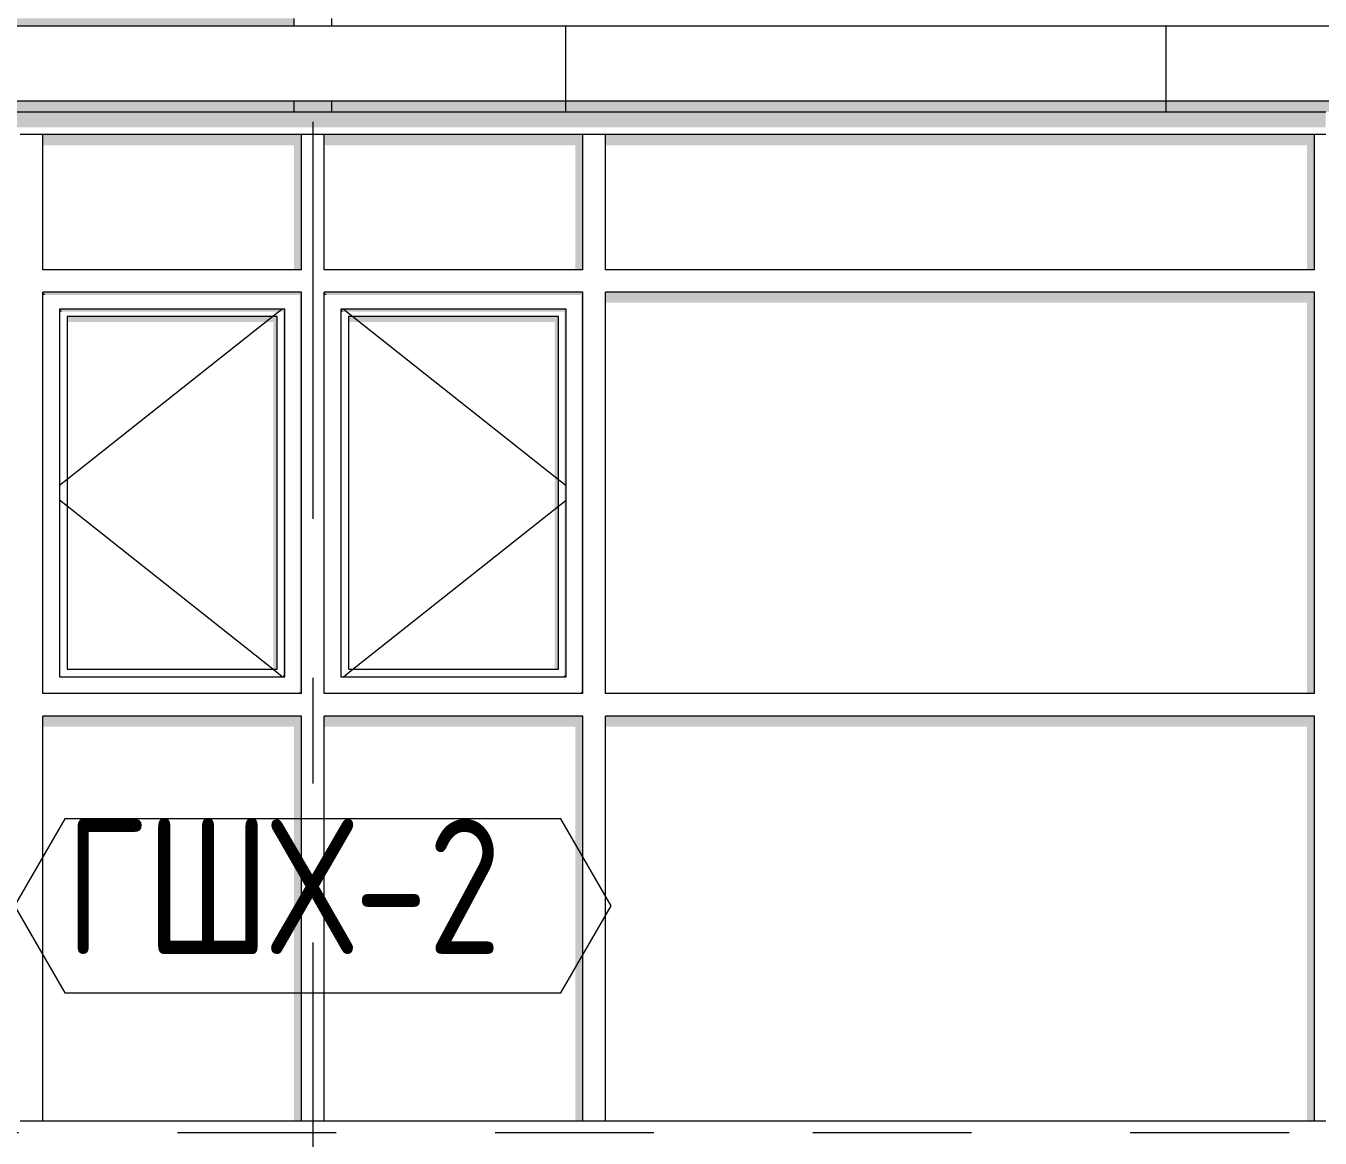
# Model space of a CAD drawing. Header units: millimetres. Extents: x 18162 to 7085488, y 72188 to 247925.
# Drawn here: x 4832675 to 4836125, y 88822 to 91787 of the extents above; entities that cross this region are included whole.
import ezdxf
from ezdxf.enums import TextEntityAlignment as Align

# ---------------------------------------------------------------- set-up
doc = ezdxf.new("R2010")
doc.units = ezdxf.units.MM
doc.header["$MEASUREMENT"] = 0
doc.linetypes.add('Dashed', pattern=[423.333333, 211.666667, -211.666667])
doc.linetypes.add('Double Dashed', pattern=[1093.611073, 529.166651, -211.666656, 141.111112, -211.666656])
for name, color, linetype in [('Finish - Wall', 7, 'Continuous'), ('Structural - Bearing', 7, 'Continuous'), ('Structural - Grid', 7, 'Continuous')]:
    doc.layers.add(name, color=color, linetype=linetype)
doc.styles.add('GENERATED_STYLE_3', font='', dxfattribs={"width": 0.8})
doc.styles.get('GENERATED_STYLE_3').set_extended_font_data('ISOCPEUR MON')
doc.dimstyles.new('GENERATED_STYLE__15', dxfattribs={"dimtxt": 440.00001, "dimasz": 228, "dimexe": 0.18, "dimexo": 150, "dimgap": 0, "dimtad": 1, "dimdec": 0, "dimzin": 0, "dimdsep": 46, "dimtxsty": 'GENERATED_STYLE_3', "dimblk": 'ARROWHEAD_2', "dimblk1": 'ARROWHEAD_2', "dimblk2": 'ARROWHEAD_2', "dimcen": 0.09, "dimclrd": 13, "dimclre": 13, "dimclrt": 13, "dimadec": 0, "dimazin": 0, "dimtfac": 1, "dimtdec": 4, "dimtmove": 0, "dimatfit": 3, "dimfxl": 1, "dimtolj": 1, "dimtzin": 0, "dimarcsym": 0})

# ---------------------------------------------------------------- blocks, each defined once
blk = doc.blocks.new('*X1822', base_point=(4860813, 82836.7))
at = {"layer": 'Structural - Bearing', "color": 7, "linetype": 'Continuous', "lineweight": 9}
for p, q in [((4834113, 91786.7), (4834113, 91586.7)), ((4835713, 91786.7), (4835713, 91586.7))]:
    blk.add_line(p, q, dxfattribs=at)
blk = doc.blocks.new('*X1982', base_point=(4860813, 82836.7))
at = {"layer": 'Structural - Bearing', "color": 8, "linetype": 'Continuous', "lineweight": 13}
for p, q in [((4834113, 91586.7), (4834113, 91556.7)), ((4835713, 91586.7), (4835713, 91556.7))]:
    blk.add_line(p, q, dxfattribs=at)
blk = doc.blocks.new('*D2094', base_point=(4860813, 82836.7))
at = {"color": 13, "linetype": 'Continuous', "lineweight": 13}
for p, q in [((4844580.9, 133286.7), (4844580.9, 133433.4)), ((4844805.9, 133286.7), (4829939.5, 133286.7)), ((4844580.9, 82736.7), (4844580.9, 133286.7))]:
    blk.add_line(p, q, dxfattribs=at)
at = {"color": 12, "linetype": 'Continuous', "lineweight": 35}
for p, q in [((4844730.9, 133200.1), (4844430.9, 133373.3)), ((4844430.9, 82823.3), (4844730.9, 82650.1))]:
    blk.add_line(p, q, dxfattribs=at)
at = {"color": 13, "lineweight": 13, "insert": (4844708.4, 107335.5), "char_height": 440, "attachment_point": 7, "rotation": 90, "style": 'GENERATED_STYLE_3'}
blk.add_mtext('\\A1;{\\pql;\\fISOCPEUR MON|b0|i0|c0|p0;\\W0.800000;50,550}', dxfattribs=at)
blk = doc.blocks.new('ARROWHEAD_2')
at = {"color": 0, "linetype": 'Continuous', "lineweight": 0}
for p, q in [((-0.378, -0.655), (0.378, 0.655)), ((0, 0), (-1, 0))]:
    blk.add_line(p, q, dxfattribs=at)
blk = doc.blocks.new('Label_85_3', base_point=(4833439.5, 89206.7))
at = {"color": 13, "linetype": 'Continuous', "lineweight": 13, "flags": 128}
blk.add_lwpolyline([(4832644.4, 89440.9), (4832778.5, 89208.7), (4834100.6, 89208.7), (4834234.7, 89440.9), (4834100.6, 89673.2), (4832778.5, 89673.2)], close=True, dxfattribs=at)
at = {"color": 13, "lineweight": 13, "insert": (4832778.5, 89672.5), "char_height": 360, "attachment_point": 1, "style": 'GENERATED_STYLE_3'}
blk.add_mtext('\\A1;{\\pql;\\pt0,253000;\\fISOCPEUR MON|b0|i0|c0|p0;\\W0.800000;ГШХ-2\\fISOCPEUR MON|b0|i0|c0|p0;\\W0.800000;\\A1{\\H.66x;\\S^  ;}\\fISOCPEUR MON|b0|i0|c0|p0;\\W0.800000;\\fISOCPEUR MON|b0|i0|c0|p0;\\W0.800000;\\A1{\\H.66x;\\S^  ;}\\fISOCPEUR MON|b0|i0|c0|p0;\\W0.800000; \\fISOCPEUR MON|b0|i0|c0|p0;\\W0.800000;\\fISOCPEUR MON|b0|i0|c0|p0;\\W0.800000;\\fISOCPEUR MON|b0|i0|c0|p0;\\W0.800000;\\fISOCPEUR MON|b0|i0|c0|p0;\\W0.800000;\\fISOCPEUR MON|b0|i0|c0|p0;\\W0.800000;\\fISOCPEUR MON|b0|i0|c0|p0;\\W0.800000;\\fISOCPEUR MON|b0|i0|c0|p0;\\W0.800000;\\fISOCPEUR MON|b0|i0|c0|p0;\\W0.800000;\\fISOCPEUR MON|b0|i0|c0|p0;\\W0.800000;\\fISOCPEUR MON|b0|i0|c0|p0;\\W0.800000;\\fISOCPEUR MON|b0|i0|c0|p0;\\W0.800000;\\fISOCPEUR MON|b0|i0|c0|p0;\\W0.800000;\\fISOCPEUR MON|b0|i0|c0|p0;\\W0.800000;\\fISOCPEUR MON|b0|i0|c0|p0;\\W0.800000;\\fISOCPEUR MON|b0|i0|c0|p0;\\W0.800000;\\fISOCPEUR MON|b0|i0|c0|p0;\\W0.800000;\\fISOCPEUR MON|b0|i0|c0|p0;\\W0.800000;\\fISOCPEUR MON|b0|i0|c0|p0;\\W0.800000;\\fISOCPEUR MON|b0|i0|c0|p0;\\W0.800000;\\fISOCPEUR MON|b0|i0|c0|p0;\\W0.800000;\\fISOCPEUR MON|b0|i0|c0|p0;\\W0.800000;\\fISOCPEUR MON|b0|i0|c0|p0;\\W0.800000;\\fISOCPEUR MON|b0|i0|c0|p0;\\W0.800000;\\fISOCPEUR MON|b0|i0|c0|p0;\\W0.800000;\\fISOCPEUR MON|b0|i0|c0|p0;\\W0.800000;\\fISOCPEUR MON|b0|i0|c0|p0;\\W0.800000;\\fISOCPEUR MON|b0|i0|c0|p0;\\W0.800000;\\fISOCPEUR MON|b0|i0|c0|p0;\\W0.800000;\\fISOCPEUR MON|b0|i0|c0|p0;\\W0.800000;\\fISOCPEUR MON|b0|i0|c0|p0;\\W0.800000;\\fISOCPEUR MON|b0|i0|c0|p0;\\W0.800000;\\fISOCPEUR MON|b0|i0|c0|p0;\\W0.800000;\\fISOCPEUR MON|b0|i0|c0|p0;\\W0.800000;\\fISOCPEUR MON|b0|i0|c0|p0;\\W0.800000;\\fISOCPEUR MON|b0|i0|c0|p0;\\W0.800000;\\fISOCPEUR MON|b0|i0|c0|p0;\\W0.800000;\\fISOCPEUR MON|b0|i0|c0|p0;\\W0.800000;\\fISOCPEUR MON|b0|i0|c0|p0;\\W0.800000;\\fISOCPEUR MON|b0|i0|c0|p0;\\W0.800000;\\fISOCPEUR MON|b0|i0|c0|p0;\\W0.800000;\\fISOCPEUR MON|b0|i0|c0|p0;\\W0.800000;\\fISOCPEUR MON|b0|i0|c0|p0;\\W0.800000;\\fISOCPEUR MON|b0|i0|c0|p0;\\W0.800000;}', dxfattribs=at)
blk = doc.blocks.new('Standard grid marker[372]_3', base_point=(4833439.5, 142836.7))
at = {"layer": 'Structural - Grid', "color": 13, "linetype": 'Double Dashed', "lineweight": 13, "ltscale": 2}
blk.add_line((4833439.5, 141836.7), (4833439.5, 80336.7), dxfattribs=at)
at = {"layer": 'Structural - Grid', "color": 13, "lineweight": 13, "style": 'GENERATED_STYLE_3'}
blk.add_attdef('AC_MarkerText_1', text='', height=500, rotation=360, dxfattribs=at).set_placement((4833439.5, 78986.7), align=Align.TOP_CENTER)

msp = doc.modelspace()

# ---------------------------------------------------------------- hatches: boundary and pattern name
at = {"layer": 'Finish - Wall', "linetype": 'Continuous', "lineweight": 0}
for points in [[(4830739.5, 91516), (4832689.5, 91516), (4832689.5, 91556.7), (4830739.5, 91556.7)], [(4832689.5, 91556.7), (4832689.5, 91516), (4833439.5, 91516), (4833439.5, 91556.7)], [(4834189.5, 91556.7), (4833439.5, 91556.7), (4833439.5, 91516), (4834189.5, 91516)], [(4834189.5, 91556.7), (4834189.5, 91516), (4836139.5, 91516), (4836139.5, 91556.7)], [(4832719.5, 91496.7), (4832719.5, 91468.4), (4833389.5, 91468.4), (4833389.5, 91136.7), (4833409.5, 91136.7), (4833409.5, 91496.7)], [(4833469.5, 91496.7), (4833469.5, 91468.4), (4834139.5, 91468.4), (4834139.5, 91136.7), (4834159.5, 91136.7), (4834159.5, 91496.7)], [(4834219.5, 91496.7), (4834219.5, 91468.4), (4836089.5, 91468.4), (4836089.5, 91136.7), (4836109.5, 91136.7), (4836109.5, 91496.7)], [(4832726.6, 91069.6), (4832719.5, 91076.7), (4832719.5, 91069.6)], [(4832719.5, 91076.7), (4832726.6, 91069.6), (4833402.4, 91069.6), (4833409.5, 91076.7)], [(4833402.4, 91069.6), (4833404.5, 91069.6), (4833404.5, 90011.7), (4833409.5, 90006.7), (4833409.5, 91076.7)], [(4833476.6, 91069.6), (4833469.5, 91076.7), (4833469.5, 91069.6)], [(4833469.5, 91076.7), (4833476.6, 91069.6), (4834152.4, 91069.6), (4834159.5, 91076.7)], [(4834152.4, 91069.6), (4834154.5, 91069.6), (4834154.5, 90011.7), (4834159.5, 90006.7), (4834159.5, 91076.7)], [(4836109.5, 91076.7), (4834219.5, 91076.7), (4834219.5, 91048.4), (4836089.5, 91048.4), (4836089.5, 90006.7), (4836109.5, 90006.7)], [(4832764.5, 91031.7), (4832764.5, 91024.6), (4832771.6, 91024.6)], [(4832764.5, 91031.7), (4832771.6, 91024.6), (4833357.4, 91024.6), (4833364.5, 91031.7)], [(4833344.5, 91011.7), (4832784.5, 91011.7), (4832784.5, 90997.5), (4833334.5, 90997.5), (4833334.5, 90071.7), (4833344.5, 90071.7)], [(4833364.5, 91031.7), (4833357.4, 91024.6), (4833359.5, 91024.6), (4833359.5, 90056.7), (4833364.5, 90051.7)], [(4833514.5, 91031.7), (4833514.5, 91024.6), (4833521.6, 91024.6)], [(4834114.5, 91031.7), (4833514.5, 91031.7), (4833521.6, 91024.6), (4834107.4, 91024.6)], [(4834094.5, 91011.7), (4833534.5, 91011.7), (4833534.5, 90997.5), (4834084.5, 90997.5), (4834084.5, 90071.7), (4834094.5, 90071.7)], [(4834114.5, 91031.7), (4834107.4, 91024.6), (4834109.5, 91024.6), (4834109.5, 90056.7), (4834114.5, 90051.7)], [(4833359.5, 90051.7), (4833364.5, 90051.7), (4833359.5, 90056.7)], [(4834109.5, 90051.7), (4834114.5, 90051.7), (4834109.5, 90056.7)], [(4833404.5, 90006.7), (4833409.5, 90006.7), (4833404.5, 90011.7)], [(4834154.5, 90011.7), (4834154.5, 90006.7), (4834159.5, 90006.7)], [(4832719.5, 89946.7), (4832719.5, 89918.4), (4833389.5, 89918.4), (4833389.5, 88866.7), (4833409.5, 88866.7), (4833409.5, 89946.7)], [(4833469.5, 89946.7), (4833469.5, 89918.4), (4834139.5, 89918.4), (4834139.5, 88866.7), (4834159.5, 88866.7), (4834159.5, 89946.7)], [(4836109.5, 89946.7), (4834219.5, 89946.7), (4834219.5, 89918.4), (4836089.5, 89918.4), (4836089.5, 88866.7), (4836109.5, 88866.7)]]:
    msp.add_hatch(color=49, dxfattribs=at).paths.add_polyline_path(points)
at = {"layer": 'Structural - Bearing', "linetype": 'Continuous', "lineweight": 0}
for points in [[(4828489.5, 92677.5), (4828589.5, 92677.5), (4828589.5, 92658.2), (4828599.5, 92658.2), (4828599.5, 91736.7), (4829839.5, 91736.7), (4829839.5, 91786.7), (4833389.5, 91786.7), (4833389.5, 91806.7), (4829889.5, 91806.7), (4829889.5, 91866.7), (4829870, 91866.7), (4829870, 94496.7), (4829889.5, 94496.7), (4829889.5, 94556.7), (4833389.5, 94556.7), (4833389.5, 94586.7), (4829839.5, 94586.7), (4829839.5, 94736.7), (4828599.5, 94736.7), (4828599.5, 93042.3), (4828589.5, 93028.2), (4828589.5, 93018.9), (4828489.5, 92877.5)], [(4828489.5, 89877.5), (4828489.5, 89677.5), (4828589.5, 89677.5), (4828589.5, 89658.2), (4828599.5, 89658.2), (4828599.5, 88786.7), (4830027.5, 88786.7), (4830027.5, 88806.7), (4829889.5, 88806.7), (4829889.5, 88866.7), (4829870, 88866.7), (4829870, 91496.7), (4829889.5, 91496.7), (4829889.5, 91556.7), (4833389.5, 91556.7), (4833389.5, 91586.7), (4829839.5, 91586.7), (4829839.5, 91736.7), (4828599.5, 91736.7), (4828599.5, 90042.3), (4828589.5, 90028.2), (4828589.5, 90018.9)], [(4833489.5, 91586.7), (4833389.5, 91586.7), (4833389.5, 91556.7), (4833439.5, 91556.7), (4833489.5, 91556.7)], [(4837039.5, 91586.7), (4833489.5, 91586.7), (4833489.5, 91556.7), (4836989.5, 91556.7), (4836989.5, 91516)]]:
    msp.add_hatch(color=49, dxfattribs=at).paths.add_polyline_path(points)
at = {"layer": 'Structural - Bearing', "linetype": 'Continuous', "lineweight": 9}
h = msp.add_hatch(dxfattribs=at)
h.set_pattern_fill('Grid_100x100_0003', style=0, pattern_type=2)
h.set_pattern_definition([(180, (4860813, 82836.7), (0, 1000), []), (90, (4860813, 82836.7), (1000, 0), [])])
h.paths.add_polyline_path([(4833489.5, 91586.7), (4833389.5, 91586.7), (4833389.5, 91556.7), (4833439.5, 91556.7), (4833489.5, 91556.7)])

# ---------------------------------------------------------------- linework, layer by layer
at = {"color": 8, "linetype": 'Dashed', "lineweight": 13, "ltscale": 2}
msp.add_line((4805138.5, 88836.7), (4846132, 88836.7), dxfattribs=at)
at = {"layer": 'Finish - Wall', "color": 7, "linetype": 'Continuous', "lineweight": 9}
for p, q in [((4832689.5, 91556.7), (4830739.5, 91556.7)), ((4833439.5, 91556.7), (4832689.5, 91556.7)), ((4834189.5, 91556.7), (4833439.5, 91556.7)), ((4836139.5, 91556.7), (4834189.5, 91556.7)), ((4832689.5, 91496.7), (4832659.5, 91496.7)), ((4832719.5, 91496.7), (4832689.5, 91496.7)), ((4833409.5, 91496.7), (4832719.5, 91496.7)), ((4832719.5, 91136.7), (4832719.5, 91496.7)), ((4833439.5, 91496.7), (4833409.5, 91496.7)), ((4833409.5, 91136.7), (4833409.5, 91496.7)), ((4833469.5, 91496.7), (4833439.5, 91496.7)), ((4834159.5, 91496.7), (4833469.5, 91496.7)), ((4833469.5, 91136.7), (4833469.5, 91496.7)), ((4834189.5, 91496.7), (4834159.5, 91496.7)), ((4834159.5, 91136.7), (4834159.5, 91496.7)), ((4834219.5, 91496.7), (4834189.5, 91496.7)), ((4836109.5, 91496.7), (4834219.5, 91496.7)), ((4834219.5, 91136.7), (4834219.5, 91496.7)), ((4836139.5, 91496.7), (4836109.5, 91496.7)), ((4836109.5, 91136.7), (4836109.5, 91496.7)), ((4833409.5, 91136.7), (4832719.5, 91136.7)), ((4834159.5, 91136.7), (4833469.5, 91136.7)), ((4836109.5, 91136.7), (4834219.5, 91136.7)), ((4832719.5, 90006.7), (4832719.5, 91076.7)), ((4833409.5, 91076.7), (4832719.5, 91076.7)), ((4833409.5, 90006.7), (4833409.5, 91076.7)), ((4833469.5, 90006.7), (4833469.5, 91076.7)), ((4834159.5, 91076.7), (4833469.5, 91076.7)), ((4834159.5, 90006.7), (4834159.5, 91076.7)), ((4834219.5, 90006.7), (4834219.5, 91076.7)), ((4836109.5, 91076.7), (4834219.5, 91076.7)), ((4836109.5, 90006.7), (4836109.5, 91076.7)), ((4832764.5, 91031.7), (4832764.5, 90051.7)), ((4833364.5, 91031.7), (4832764.5, 91031.7)), ((4833344.5, 91011.7), (4832784.5, 91011.7)), ((4833332.7, 91011.7), (4832784.5, 90577.3)), ((4832784.5, 91011.7), (4832784.5, 90071.7)), ((4833358, 91031.7), (4833332.7, 91011.7)), ((4833344.5, 90071.7), (4833344.5, 91011.7)), ((4833364.5, 90051.7), (4833364.5, 91031.7)), ((4833514.5, 91031.7), (4833514.5, 90051.7)), ((4834114.5, 91031.7), (4833514.5, 91031.7)), ((4833521.1, 91031.7), (4833546.3, 91011.7)), ((4834094.5, 91011.7), (4833534.5, 91011.7)), ((4833534.5, 91011.7), (4833534.5, 90071.7)), ((4833546.3, 91011.7), (4834094.5, 90577.3)), ((4834094.5, 90071.7), (4834094.5, 91011.7)), ((4834114.5, 90051.7), (4834114.5, 91031.7)), ((4832784.5, 90577.3), (4832764.5, 90561.5)), ((4834094.5, 90577.3), (4834114.5, 90561.5)), ((4832784.5, 90506), (4832764.5, 90521.9)), ((4833332.7, 90071.7), (4832784.5, 90506)), ((4833546.3, 90071.7), (4834094.5, 90506)), ((4834094.5, 90506), (4834114.5, 90521.9)), ((4832764.5, 90051.7), (4833364.5, 90051.7)), ((4832784.5, 90071.7), (4833344.5, 90071.7)), ((4833358, 90051.7), (4833332.7, 90071.7)), ((4833514.5, 90051.7), (4834114.5, 90051.7)), ((4833521.1, 90051.7), (4833546.3, 90071.7)), ((4833534.5, 90071.7), (4834094.5, 90071.7)), ((4833409.5, 90006.7), (4832719.5, 90006.7)), ((4834159.5, 90006.7), (4833469.5, 90006.7)), ((4836109.5, 90006.7), (4834219.5, 90006.7)), ((4832719.5, 88866.7), (4832719.5, 89946.7)), ((4833409.5, 89946.7), (4832719.5, 89946.7)), ((4833409.5, 88866.7), (4833409.5, 89946.7)), ((4833469.5, 88866.7), (4833469.5, 89946.7)), ((4834159.5, 89946.7), (4833469.5, 89946.7)), ((4834159.5, 88866.7), (4834159.5, 89946.7)), ((4834219.5, 88866.7), (4834219.5, 89946.7)), ((4836109.5, 89946.7), (4834219.5, 89946.7)), ((4836109.5, 88866.7), (4836109.5, 89946.7)), ((4832689.5, 88866.7), (4832659.5, 88866.7)), ((4832719.5, 88866.7), (4832689.5, 88866.7)), ((4833409.5, 88866.7), (4832719.5, 88866.7)), ((4833439.5, 88866.7), (4833409.5, 88866.7)), ((4833469.5, 88866.7), (4833439.5, 88866.7)), ((4834159.5, 88866.7), (4833469.5, 88866.7)), ((4834189.5, 88866.7), (4834159.5, 88866.7)), ((4834219.5, 88866.7), (4834189.5, 88866.7)), ((4836109.5, 88866.7), (4834219.5, 88866.7)), ((4836139.5, 88866.7), (4836109.5, 88866.7))]:
    msp.add_line(p, q, dxfattribs=at)
at = {"layer": 'Structural - Bearing', "color": 7, "linetype": 'Continuous', "lineweight": 13}
for p, q in [((4833389.5, 91786.7), (4833389.5, 91806.7)), ((4833489.5, 91806.7), (4833489.5, 91786.7)), ((4829839.5, 91786.7), (4837039.5, 91786.7)), ((4829839.5, 91586.7), (4837039.5, 91586.7)), ((4833389.5, 91556.7), (4833389.5, 91586.7)), ((4833489.5, 91586.7), (4833489.5, 91556.7))]:
    msp.add_line(p, q, dxfattribs=at)

# ---------------------------------------------------------------- block references
at = {"color": 12, "linetype": 'Continuous', "lineweight": 13}
msp.add_blockref('Label_85_3', (4833439.5, 89206.7), dxfattribs=at)
at = {"layer": 'Structural - Bearing', "lineweight": 0}
for name in ['*X1822', '*X1982']:
    msp.add_blockref(name, (4860813, 82836.7), dxfattribs=at)
at = {"layer": 'Structural - Grid', "color": 13, "linetype": 'Continuous', "lineweight": 13}
msp.add_blockref('Standard grid marker[372]_3', (4833439.5, 142836.7), dxfattribs=at)

# ---------------------------------------------------------------- dimensions: what is measured, and where the dimension line sits
at = {"color": 13, "linetype": 'Continuous', "lineweight": 13}
dim = msp.add_linear_dim(base=(4844580.9, 133286.7), p1=(4840289.5, 82736.7), p2=(4829789.5, 133286.7), angle=90, dimstyle='GENERATED_STYLE__15', dxfattribs=at)
dim.commit()
dim.dimension.update_dxf_attribs({"geometry": '*D2094', "text_midpoint": (4844272.9, 108239.9), "dimtype": 160, "text_rotation": 90})

doc.saveas('drawing.dxf')
